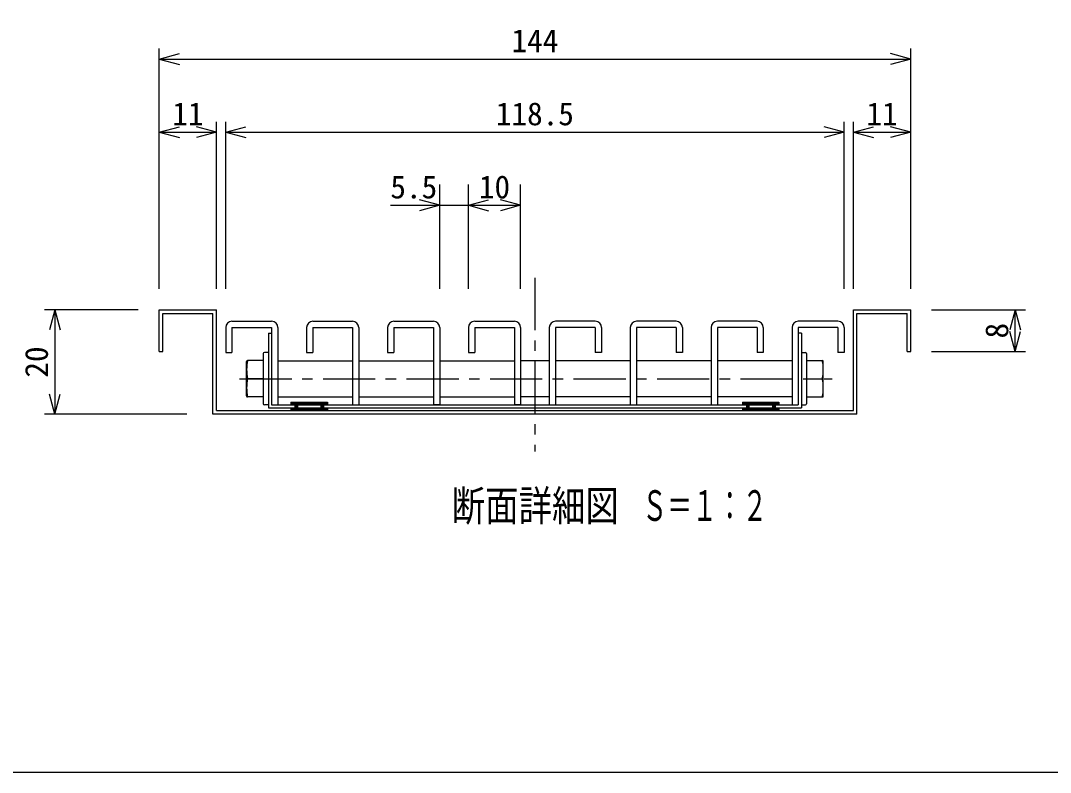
# Model space of a CAD drawing. Units: millimetres, scale not verified, with parts at other scales. Extents: x -819 to 819, y -558 to 522.
# Drawn here: x -426 to 166, y -558 to -126 of the extents above; entities that cross this region are included whole.
import ezdxf
from ezdxf.enums import TextEntityAlignment as Align

# ---------------------------------------------------------------- set-up
doc = ezdxf.new("R2010")
doc.units = ezdxf.units.MM
doc.header["$LTSCALE"] = 6
doc.linetypes.add('CHAIN1', pattern=[8, 5, -1, 1, -1])
for name, color, linetype in [('0-7_枠細線', 5, 'Continuous'), ('0-8_枠中線', 5, 'Continuous'), ('1-2_極細2', 2, 'Continuous'), ('1-3_細線2', 4, 'Continuous'), ('1-5_寸法2', 7, 'Continuous')]:
    doc.layers.add(name, color=color, linetype=linetype)
doc.styles.add('ＭＳ ゴシック', font='')
doc.styles.get('ＭＳ ゴシック').set_extended_font_data('MS Gothic')

msp = doc.modelspace()

# ---------------------------------------------------------------- linework, layer by layer
at = {"layer": '0-8_枠中線'}
msp.add_lwpolyline([(-819, -558), (-819, 522), (819, 522), (819, -558)], close=True, dxfattribs=at)
at = {"layer": '1-2_極細2', "linetype": 'CHAIN1'}
for p, q in [((-130.182, -273.924), (-130.182, -373.636)), ((-300.021, -331.872), (40.627, -331.872))]:
    msp.add_line(p, q, dxfattribs=at)
at = {"layer": '1-2_極細2'}
for p, q in [((-346.182, -316.272), (-346.182, -292.272)), ((-346.182, -292.272), (-313.182, -292.272)), ((-344.082, -316.272), (-344.082, -294.372)), ((-344.082, -294.372), (-315.282, -294.372)), ((-315.282, -352.272), (-315.282, -294.372)), ((-313.182, -350.172), (-313.182, -292.272)), ((52.818, -350.172), (52.818, -292.272)), ((52.818, -292.272), (85.818, -292.272)), ((54.918, -352.272), (54.918, -294.372)), ((54.918, -294.372), (83.718, -294.372)), ((83.718, -316.272), (83.718, -294.372)), ((85.818, -316.272), (85.818, -292.272)), ((-283.332, -305.772), (-281.532, -305.772)), ((-283.332, -305.772), (-283.332, -348.672)), ((22.968, -305.772), (21.168, -305.772)), ((22.968, -305.772), (22.968, -348.672)), ((-346.182, -316.272), (-344.082, -316.272)), ((83.718, -316.272), (85.818, -316.272)), ((-286.322, -331.872), (-295.335, -331.872)), ((25.959, -331.872), (34.972, -331.872)), ((-283.332, -348.672), (22.968, -348.672)), ((-281.532, -346.872), (21.168, -346.872)), ((-270.432, -345.372), (-270.432, -346.872)), ((-270.432, -345.372), (-249.432, -345.372)), ((-270.432, -345.6), (-249.432, -345.6)), ((-270.432, -346.2), (-249.432, -346.2)), ((-270.432, -346.8), (-249.432, -346.8)), ((-270.432, -348.672), (-270.432, -350.172)), ((-270.432, -349.2), (-249.432, -349.2)), ((-268.182, -346.872), (-268.182, -348.672)), ((-268.182, -347.4), (-266.682, -347.4)), ((-268.182, -348), (-266.682, -348)), ((-268.182, -348.6), (-266.682, -348.6)), ((-266.682, -346.872), (-266.682, -348.672)), ((-253.182, -346.872), (-253.182, -348.672)), ((-253.182, -347.4), (-251.682, -347.4)), ((-253.182, -348), (-251.682, -348)), ((-253.182, -348.6), (-251.682, -348.6)), ((-251.682, -346.872), (-251.682, -348.672)), ((-249.432, -345.372), (-249.432, -346.872)), ((-249.432, -348.672), (-249.432, -350.172)), ((-10.932, -345.372), (-10.932, -346.872)), ((-10.932, -345.372), (10.068, -345.372)), ((-10.932, -345.6), (10.068, -345.6)), ((-10.932, -346.2), (10.068, -346.2)), ((-10.932, -346.8), (10.068, -346.8)), ((-10.932, -348.672), (-10.932, -350.172)), ((-10.932, -349.2), (10.068, -349.2)), ((-8.682, -346.872), (-8.682, -348.672)), ((-8.682, -347.4), (-7.182, -347.4)), ((-8.682, -348), (-7.182, -348)), ((-8.682, -348.6), (-7.182, -348.6)), ((-7.182, -346.872), (-7.182, -348.672)), ((6.318, -346.872), (6.318, -348.672)), ((6.318, -347.4), (7.818, -347.4)), ((6.318, -348), (7.818, -348)), ((6.318, -348.6), (7.818, -348.6)), ((7.818, -346.872), (7.818, -348.672)), ((10.068, -345.372), (10.068, -346.872)), ((10.068, -348.672), (10.068, -350.172)), ((54.918, -352.272), (-315.282, -352.272)), ((-313.182, -350.172), (52.818, -350.172)), ((-270.432, -349.8), (-249.432, -349.8)), ((-270.432, -350.172), (-249.432, -350.172)), ((-10.932, -349.8), (10.068, -349.8)), ((-10.932, -350.172), (10.068, -350.172))]:
    msp.add_line(p, q, dxfattribs=at)
for centre, start, end in [((-272.661, -326.622), 166.96433, 193.03802), ((12.298, -326.622), 346.96198, 13.03567), ((-272.661, -337.123), 166.96198, 193.03567), ((12.298, -337.123), 346.96433, 13.03802)]:
    msp.add_arc(centre, 23.274, start, end, dxfattribs=at)
at = {"layer": '1-3_細線2'}
for p, q in [((-304.332, -298.872), (-281.532, -298.872)), ((-257.832, -298.872), (-235.032, -298.872)), ((-211.332, -298.872), (-188.532, -298.872)), ((-164.832, -298.872), (-142.032, -298.872)), ((-95.532, -298.872), (-118.332, -298.872)), ((-49.032, -298.872), (-71.832, -298.872)), ((-2.532, -298.872), (-25.332, -298.872)), ((43.968, -298.872), (21.168, -298.872)), ((-307.932, -302.472), (-307.932, -316.872)), ((-304.332, -302.472), (-281.532, -302.472)), ((-304.332, -302.472), (-304.332, -316.872)), ((-281.532, -302.472), (-281.532, -346.872)), ((-277.932, -302.472), (-277.932, -346.872)), ((-261.432, -302.472), (-261.432, -316.872)), ((-257.832, -302.472), (-257.832, -316.872)), ((-231.432, -302.472), (-231.432, -346.872)), ((-214.932, -302.472), (-214.932, -316.872)), ((-211.332, -302.472), (-211.332, -316.872)), ((-184.932, -302.472), (-184.932, -346.872)), ((-168.432, -302.472), (-168.432, -316.872)), ((-164.832, -302.472), (-164.832, -316.872)), ((-138.432, -302.472), (-138.432, -346.872)), ((-121.932, -302.472), (-121.932, -346.872)), ((-95.532, -302.472), (-95.532, -316.872)), ((-91.932, -302.472), (-91.932, -316.872)), ((-75.432, -302.472), (-75.432, -346.872)), ((-49.032, -302.472), (-49.032, -316.872)), ((-45.432, -302.472), (-45.432, -316.872)), ((-28.932, -302.472), (-28.932, -346.872)), ((-2.532, -302.472), (-25.332, -302.472)), ((-25.332, -302.472), (-25.332, -346.872)), ((-2.532, -302.472), (-2.532, -316.872)), ((1.068, -302.472), (1.068, -316.872)), ((17.568, -302.472), (17.568, -346.872)), ((21.168, -302.472), (21.168, -346.872)), ((43.968, -302.472), (21.168, -302.472)), ((43.968, -302.472), (43.968, -316.872)), ((47.568, -302.472), (47.568, -316.872)), ((-307.932, -316.872), (-304.332, -316.872)), ((-286.322, -317.472), (-286.322, -333.372)), ((-283.332, -316.872), (-285.722, -316.872)), ((-261.432, -316.872), (-257.832, -316.872)), ((-214.932, -316.872), (-211.332, -316.872)), ((-168.432, -316.872), (-164.832, -316.872)), ((-91.932, -316.872), (-95.532, -316.872)), ((-45.432, -316.872), (-49.032, -316.872)), ((1.068, -316.872), (-2.532, -316.872)), ((22.968, -316.872), (25.359, -316.872)), ((25.959, -317.472), (25.959, -346.272)), ((47.568, -316.872), (43.968, -316.872)), ((-295.935, -341.772), (-295.935, -321.972)), ((-286.322, -321.372), (-295.335, -321.372)), ((-277.932, -321.522), (-235.032, -321.522)), ((-231.432, -321.522), (-188.532, -321.522)), ((-184.932, -321.522), (-142.032, -321.522)), ((-121.932, -321.522), (-138.432, -321.522)), ((-75.432, -321.522), (-118.332, -321.522)), ((-28.932, -321.522), (-71.832, -321.522)), ((17.568, -321.522), (-25.332, -321.522)), ((21.168, -324.117), (21.168, -336.027)), ((25.959, -321.372), (34.972, -321.372)), ((35.572, -341.772), (35.572, -321.972)), ((-286.322, -333.372), (-286.322, -346.272)), ((-286.322, -342.372), (-295.335, -342.372)), ((-277.932, -342.222), (-235.032, -342.222)), ((-231.432, -342.222), (-188.532, -342.222)), ((-184.932, -342.222), (-142.032, -342.222)), ((-121.932, -342.222), (-138.432, -342.222)), ((-75.432, -342.222), (-118.332, -342.222)), ((-28.932, -342.222), (-71.832, -342.222)), ((17.568, -342.222), (-25.332, -342.222)), ((25.959, -342.372), (34.972, -342.372)), ((-283.332, -346.872), (-285.722, -346.872)), ((-281.532, -346.872), (-277.932, -346.872)), ((-235.032, -346.872), (-231.432, -346.872)), ((-184.932, -346.872), (-188.532, -346.872)), ((-138.432, -346.872), (-142.032, -346.872)), ((-121.932, -346.872), (-118.332, -346.872)), ((-75.432, -346.872), (-71.832, -346.872)), ((-28.932, -346.872), (-25.332, -346.872)), ((17.568, -346.872), (21.168, -346.872)), ((22.968, -346.872), (25.359, -346.872))]:
    msp.add_line(p, q, dxfattribs=at)
for points in [[(-257.832, -302.472), (-235.032, -302.472), (-235.032, -346.872)], [(-211.332, -302.472), (-188.532, -302.472), (-188.532, -346.872)], [(-164.832, -302.472), (-142.032, -302.472), (-142.032, -346.872)], [(-95.532, -302.472), (-118.332, -302.472), (-118.332, -346.872)], [(-49.032, -302.472), (-71.832, -302.472), (-71.832, -346.872)]]:
    msp.add_lwpolyline(points, dxfattribs=at)
for centre, radius, start, end in [((-304.332, -302.472), 3.6, 90, 180), ((-281.532, -302.472), 3.6, 0, 90), ((-257.832, -302.472), 3.6, 90, 180), ((-235.032, -302.472), 3.6, 0, 90), ((-211.332, -302.472), 3.6, 90, 180), ((-188.532, -302.472), 3.6, 0, 90), ((-164.832, -302.472), 3.6, 90, 180), ((-142.032, -302.472), 3.6, 0, 90), ((-118.332, -302.472), 3.6, 90, 180), ((-95.532, -302.472), 3.6, 0, 90), ((-71.832, -302.472), 3.6, 90, 180), ((-49.032, -302.472), 3.6, 0, 90), ((-25.332, -302.472), 3.6, 90, 180), ((-2.532, -302.472), 3.6, 0, 90), ((21.168, -302.472), 3.6, 90, 180), ((43.968, -302.472), 3.6, 0, 90), ((-285.722, -317.472), 0.6, 90, 180), ((25.359, -317.472), 0.6, 0, 90), ((-295.335, -321.972), 0.6, 90, 180), ((34.972, -321.972), 0.6, 0, 90), ((-295.335, -341.772), 0.6, 180, 270), ((34.972, -341.772), 0.6, 270, 360), ((-285.722, -346.272), 0.6, 180, 270), ((25.359, -346.272), 0.6, 270, 360)]:
    msp.add_arc(centre, radius, start, end, dxfattribs=at)
at = {"layer": '1-5_寸法2'}
for p, q in [((-346.182, -280.272), (-346.182, -142.272)), ((-346.182, -148.272), (-334.59, -145.167)), ((85.818, -148.272), (74.227, -145.167)), ((85.818, -280.272), (85.818, -142.272)), ((-346.182, -148.272), (-334.59, -151.378)), ((-346.182, -148.272), (85.818, -148.272)), ((85.818, -148.272), (74.227, -151.378)), ((-346.182, -280.272), (-346.182, -184.272)), ((-346.182, -190.272), (-334.59, -187.167)), ((-313.182, -190.272), (-324.773, -187.167)), ((-313.182, -280.272), (-313.182, -184.272)), ((-307.932, -280.272), (-307.932, -184.272)), ((-307.932, -190.272), (-296.34, -187.167)), ((47.568, -190.272), (35.977, -187.167)), ((47.568, -280.272), (47.568, -184.272)), ((52.818, -280.272), (52.818, -184.272)), ((52.818, -190.272), (64.41, -187.167)), ((85.818, -190.272), (74.227, -187.167)), ((85.818, -280.272), (85.818, -184.272)), ((-346.182, -190.272), (-334.59, -193.378)), ((-346.182, -190.272), (-313.182, -190.272)), ((-313.182, -190.272), (-324.773, -193.378)), ((-307.932, -190.272), (-296.34, -193.378)), ((-307.932, -190.272), (47.568, -190.272)), ((47.568, -190.272), (35.977, -193.378)), ((52.818, -190.272), (64.41, -193.378)), ((52.818, -190.272), (85.818, -190.272)), ((85.818, -190.272), (74.227, -193.378)), ((-184.932, -280.272), (-184.932, -220.272)), ((-168.432, -280.272), (-168.432, -220.272)), ((-138.432, -280.272), (-138.432, -220.272)), ((-184.932, -232.272), (-196.523, -229.167)), ((-168.432, -232.272), (-156.84, -229.167)), ((-138.432, -232.272), (-150.023, -229.167)), ((-213.296, -232.272), (-168.432, -232.272)), ((-184.932, -232.272), (-196.523, -235.378)), ((-168.432, -232.272), (-156.84, -235.378)), ((-168.432, -232.272), (-138.432, -232.272)), ((-138.432, -232.272), (-150.023, -235.378)), ((-358.182, -292.272), (-412.182, -292.272)), ((-406.182, -292.272), (-409.287, -303.864)), ((-406.182, -292.272), (-403.076, -303.864)), ((-406.182, -292.272), (-406.182, -352.272)), ((97.818, -292.272), (151.818, -292.272)), ((145.818, -292.272), (142.713, -303.864)), ((145.818, -292.272), (148.924, -303.864)), ((145.818, -316.272), (145.818, -292.272)), ((145.818, -316.272), (142.713, -304.681)), ((145.818, -316.272), (148.924, -304.681)), ((97.818, -316.272), (151.818, -316.272)), ((-406.182, -352.272), (-409.287, -340.681)), ((-406.182, -352.272), (-403.076, -340.681)), ((-330.282, -352.272), (-412.182, -352.272))]:
    msp.add_line(p, q, dxfattribs=at)

# ---------------------------------------------------------------- texts
at = {"layer": '0-7_枠細線', "style": 'ＭＳ ゴシック'}
for s, width, p in [('断面詳細図', 0.8, (-178.019, -418.943)), ('Ｓ＝１：２', 0.6, (-68.624, -418.798))]:
    msp.add_text(s, height=17.6, dxfattribs=dict(at, width=width)).set_placement(p, align=Align.BOTTOM_LEFT)
at = {"layer": '1-5_寸法2', "style": 'ＭＳ ゴシック'}
for s, p in [('144', (-143.682, -148.272)), ('11', (-338.682, -190.272)), ('118.5', (-152.682, -190.272)), ('11', (60.318, -190.272)), ('5.5', (-213.296, -232.272)), ('10', (-162.432, -232.272))]:
    msp.add_text(s, height=13.2, dxfattribs=at).set_placement(p, align=Align.BOTTOM_LEFT)
for s, p in [('8', (145.818, -308.772)), ('20', (-406.182, -331.272))]:
    msp.add_text(s, height=13.2, rotation=90, dxfattribs=at).set_placement(p, align=Align.BOTTOM_LEFT)

doc.saveas('drawing.dxf')
